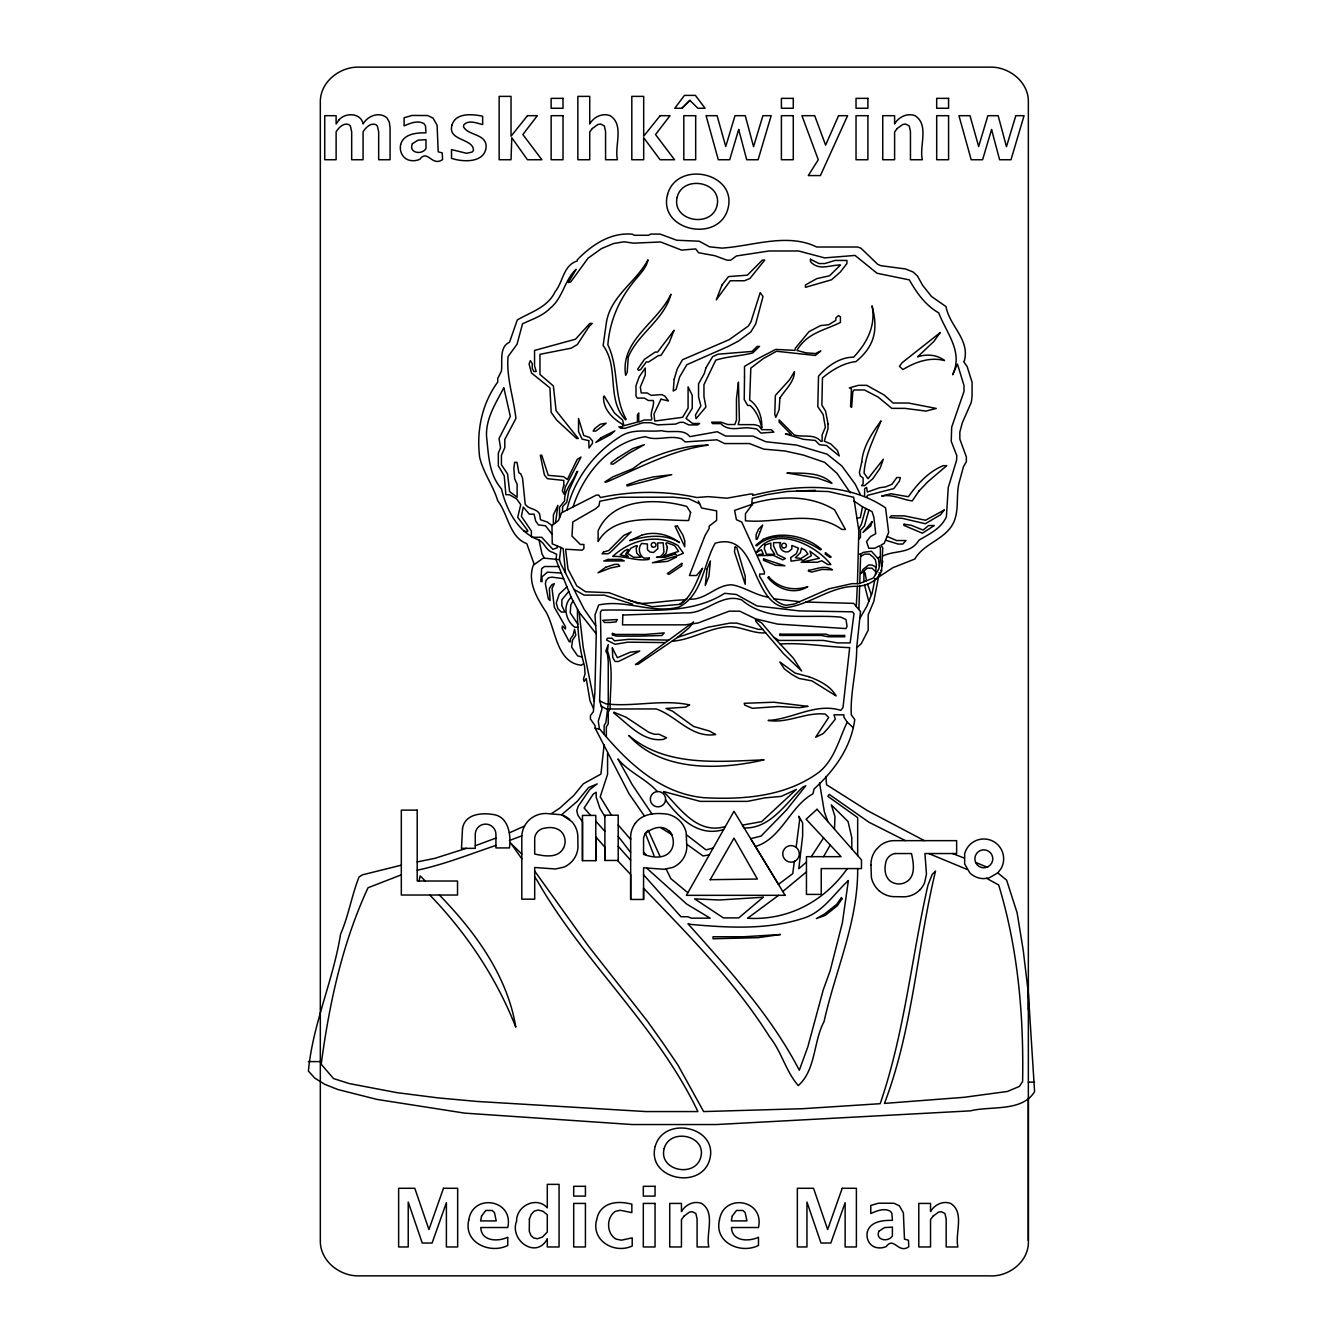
<?xml version="1.0" encoding="UTF-8"?>
<svg xmlns="http://www.w3.org/2000/svg" width="1343" height="1343" viewBox="0 0 1343 1343"><rect width="100%" height="100%" fill="white"/><g stroke="black" fill="none" stroke-linecap="round" stroke-linejoin="round"><path stroke-width="1.5" d="M582.476 860.678L582.476 815.419L595.788 815.419L595.788 860.678L582.476 860.678L582.476 821.748L577.91 815.268L576.735 810.685L578.262 806.22L589.644 789.634L597.199 783.909L588.469 787.602L577.255 801.351L561.592 814.765L571.833 821.58A23.788 23.788 0 0 1 577.792 835.329L577.96 847.131A22.73 22.73 0 0 1 570.993 862.407A23.402 23.402 0 0 1 563.775 867.175L555.28 868.988L534.699 867.477L534.699 899.172L521.806 899.172L521.806 838.133C521.403 830.562 524.979 823.024 531.005 818.424A24.224 24.224 0 0 1 546.282 813.505L561.727 814.798A24.594 24.594 0 0 1 569.667 819.431M595.788 860.678L595.788 836.84L604.887 847.164L604.887 860.46L618.2 860.46L618.2 815.201L604.887 815.201L604.887 860.46M857.673 868.585L857.673 870.868C857.505 923.43 835.161 971.258 824.048 1021.62C813.338 1041.362 816.007 1069.985 798.279 1085.58C785.739 1071.227 781.592 1051.703 769.589 1036.813C734.739 981.431 688.623 935.131 643.566 888.193L643.566 899.457L630.673 899.474L630.673 874.511L617.427 860.46M997.782 872.883L1001.005 868.72A19.843 19.843 0 0 0 991.419 840.483A19.843 19.843 0 0 0 964.66 853.678L964.66 863.935L969.797 872.832A19.843 19.843 0 0 0 983.815 878.641L988.952 877.969L997.782 872.883L1006.646 880.202L1017.121 912.837L1023.215 950.189L1028.352 993.216L1028.352 1240.445C1029.561 1261.211 1008.811 1277.294 989.069 1275.85L359.622 1275.85C340.031 1276.673 319.835 1260.976 320.322 1240.445L320.322 102.555C319.768 82.007 340.014 66.26 359.622 67.15L989.069 67.15C1008.711 66.126 1029.074 81.957 1028.352 102.555L1028.352 1009.936M870.952 865.127L871.406 877.617A24.661 24.661 0 0 0 876.895 888.512L879.044 890.694M859.738 583.399L860.662 554.122L863.28 552.376L871.422 551.251L878.49 559.041L879.38 566.074M858.882 609.604L859.654 585.968M565.521 573.075L563.17 548.464L552.225 543.831L551.973 525.549L558.503 520.463L561.575 512.774L596.393 495.08L598.76 495.08L600.422 497.565C631.915 490.816 665.188 490.581 696.664 497.514L708.114 496.641L726.932 498.186L750.2 494.056L752.903 494.056L752.684 495.449C795.879 484.353 847.483 481.751 885.574 507.906L888.646 532.483L884.164 543.411L881.025 545.023L882.787 548.095L881.596 570.96C877.466 580.847 867.393 585.8 857.153 586.337C831.502 585.514 810.786 604.568 786.058 607.64C749.864 602.587 758.258 530.653 715.181 543.227C703.279 564.094 702.993 594.546 679.205 607.002C652.127 614.221 625.536 598.978 598.676 605.021L594.983 614.976L596.275 633.862L594.865 693.005L593.371 711.756L590.433 715.466L590.433 719.009L595.117 725.724L595.117 728.091L629.061 793.831L644.455 816.024M856.28 606.482L857.304 586.32M857.438 583.651L858.832 530.686L853.695 497.279L828.329 491.521L796.987 490.665M878.926 574.871L873.789 601.429L868.182 614.825L868.182 630.203L861.165 643.834L856.7 647.729C856.834 670.157 850.153 692.249 851.277 714.812L854.769 719.596C851.042 747.547 834.322 770.58 814.059 788.979L812.918 793.847C790.322 806.018 781.273 839.006 755.404 846.493L750.653 838.67L761.078 836.068L786.662 809.779L805.75 785.756L802.526 787.267C785.89 803.55 770.026 828.883 744.123 827.943L742.41 825.122L761.682 821.614L796.349 789.415L781.324 796.365L764.872 797.876L747.497 801.368L700.173 801.368L663.492 791.514C680.297 808.855 697.37 834.708 725.321 826.549M577.49 609.202C577.238 628.138 579.152 647.964 584.524 665.96L585.061 673.766L583.483 679.155L584.087 681.438L586.219 678.601L589.997 700.744L593.371 708.298M604.115 744.71L600.909 774.105L583.315 783.808L573.763 795.492L559.695 808.167L551.788 813.388M557.496 545.829L557.311 547.726L552.896 549.354L541.733 537.301L532.264 537.301M856.7 647.729L860.51 611.535L853.678 603.36L805.515 602.033M875.485 574.502L876.358 564.446L875.367 559.813L873.135 557.06L869.425 554.122L864.707 554.122L860.611 556.522M595.721 625.737L584.188 609.252L560.854 564.043L559.41 559.695L560.971 547.34M794.317 861.417L792.739 873.655L778.47 884.382L755.421 846.476M796.114 847.416L799.673 819.683L798.8 816.242L802.644 822.806L802.644 835.816L798.8 868.736L806.455 862.072M751.677 505.304L752.231 498.387L767.138 494.593L787.015 491.504L815.369 490.313M875.082 578.548L872.144 593.102L866.823 606.281L859.755 618.586M853.695 500.821L862.508 506.815L860.326 517.676L856.7 518.297M1028.352 993.216L1034.597 1091.641C1022.107 1112.205 990.781 1105.709 970.351 1110.862L716.323 1124.544L632.318 1124.544L464.678 1113.129L376.997 1099.413L338 1089.559L324.788 1084.338L314.749 1078.093L308.403 1071.059C312.6 1024.659 333.198 980.474 340.534 934.292C348.643 915.573 351.547 895.966 359.001 877.097L362.291 874.881L401.322 865.161M881.528 566.645L882.787 561.105M834.473 829.151L834.977 816.527L831.3 804.877L848.071 821.563L851.798 837.713L851.798 848.894M865.782 508.443L861.467 524.089L858.58 529.26M868.904 510.021L864.456 526.003L860.427 530.334L860.427 537.435L858.832 539.181M566.847 510.105C573.78 480.173 593.488 453.531 619.375 437.13C632.503 427.863 647.444 432.379 661.78 430.667C670.543 433.52 683.436 428.098 689.815 436.643L717.263 431.724L725.656 436.072L752.886 436.072L765.879 441.763L796.449 445.07L827.053 454.152L841.86 465.954L855.155 484.084L860.41 494.677M573.025 506.966C583.55 473.978 609.688 441.981 645.479 436.676C656.845 441.545 669.67 434.729 681.589 438.859L685.182 441.931L716.961 439.816L724.582 443.559L749.428 443.559L763.764 449.133L784.916 450.979L803.383 455.076L824.652 462.361L837.025 473.374L850.304 492.78M866.957 496.725L867.528 495.349L893.85 488.567L899.491 480.962L900.364 477.52L896.822 477.52L892.021 484.269L885.507 486.938L879.648 487.71L867.377 492.058L866.588 487.391L864.607 488.684L864.607 495.785M780.098 644.002C803.584 642.458 826.449 647.007 849.683 647.628L843.001 707.593L840.752 710.346C815.889 702.473 792.739 719.109 768.146 720.436C787.586 723.709 805.682 711.908 825.324 714.09L828.665 717.447L815.654 737.223L823.125 733.631L827.959 728.426L835.296 719.143L833.969 714.829L843.908 714.829L843.908 717.196L847.198 722.114C838.955 739.389 834.607 759.416 819.129 772.107C786.091 796.567 743.502 799.891 703.766 797.675C659.967 793.562 626.879 762.018 600.069 729.45L595.117 728.091M644.741 834.389L643.566 837.948L643.566 854.316C687.616 870.533 678.081 808.52 645.379 833.348L654.091 855.81M830.226 845.049L823.544 856.666M823.578 837.914L811.323 856.666M778.554 895.345L747.581 918.243C788.022 920.677 824.266 901.422 847.299 868.585M782.835 891.5L806.455 871.859M573.025 600.791L570.809 604.971L570.238 612.794L577.826 624.193M687.851 892.742L670.829 878.658L666.195 869.106M645.379 833.348L645.395 833.315A11.432 11.432 0 0 1 648.014 830.595M644.741 834.389L645.395 833.315M628.625 600.002L652.194 606.751L680.397 604.316C692.266 595.99 696.681 580.898 702.607 568.257L696.547 575.509L689.446 575.509L704.991 535.656L709.138 528.487L709.138 526.137L716.642 520.345L716.642 510.877L701.6 508.007L698.343 501.04M523.804 531.24L527.681 531.425L527.681 530.502L517.71 517.307L520.748 504.666L516.619 498.891L509.467 494.711L505.875 494.711L504.246 475.875L498.32 465.803L498.32 453.212L500.553 447.739L499.008 438.523L510.357 416.464L503.81 387.707C495.97 403.101 485.629 418.261 486.552 436.525C488.617 454.74 488.667 474.096 501.476 488.902C506.244 509.467 517.945 532.6 539.047 540.054C544.822 542.807 545.929 550.848 552.812 552.409L556.623 554.357L556.052 559.947L571.144 597.232C562.281 605.626 565.588 620.584 574.854 627.248L578.027 627.248M635.306 823.326C642.592 813.153 656.358 812.599 667.622 814.227A24.661 24.661 0 0 1 678.534 819.717L680.7 821.882A23.838 23.838 0 0 1 686.189 832.61L686.81 847.416A22.73 22.73 0 0 1 679.86 862.71A23.402 23.402 0 0 1 672.642 867.46L664.147 869.29L643.566 867.763L643.566 899.474M681.959 108.263L689.866 100.356L697.89 108.263L705.058 108.263L695.405 95.387L684.443 95.387L674.774 108.263L681.959 108.263L689.983 100.356M568.794 591.407L561.878 599.733L561.878 605.643L564.866 612.055L561.324 612.055L557.949 608.732L556.237 603.057L559.208 594.16L566.931 586.807M583.265 663.962L581.267 665.238C556.489 662.569 555.884 629.783 546.282 612.358C537.318 598.709 527.077 582.123 533.339 565.185L543.344 558.05L559.41 559.695M699.653 503.826L688.774 498.757L672.961 497.162L619.878 497.279L599.784 501.241L598.978 505.908L595.335 508.93L572.806 521.94L571.984 536.092L580.344 544.452L583.903 544.452L583.903 548.632L582.09 550.177L565.571 549.22L568.005 569.13L576.785 585.901L585.548 591.759L609.151 592.699L637.959 603.511C653.94 603.393 669.569 600.187 685.551 599.817L687.062 598.542L679.642 604.367M677.51 637.438L689.328 627.584L693.592 621.927L635.407 664.584L638.395 664.063L677.51 637.438L707.711 627.315L729.803 623.118L736.904 623.118L758.476 629.363L762.706 629.363M521.839 835.816L509.417 840.517M751.291 504.582L734.604 510.374L736.417 519.674L741.789 522.142L764.335 571.665L764.335 574.032L759.634 574.032L759.634 576.399C766.803 587.176 771.621 602.789 786.159 605.324L794.334 604.031L828.916 588.805L851.999 583.651L859.1 583.651L873.403 578.01L878.859 568.861L880.387 560.719L880.387 547.692L879.43 545.829L874.679 548.263L868.77 548.263L866.537 541.514L870.566 536.579L875.72 533.675L873.857 517.223L872.027 511.599L862.508 506.815M524.542 826.046L509.299 832.861M858.832 554.122L860.662 554.122M495.92 838.082L475.271 845.737M877.684 557.916L880.387 556.892M882.787 555.985C895.546 549.858 910.319 554.39 918.998 540.138C929.339 534.094 941.258 528.353 946.395 516.786L948.259 487.459L956.552 460.414L956.804 455.68L951.247 441.343L951.683 427.158L964.005 391.468L964.005 385.542L957.475 364.071L952.623 374.781C963.519 351.564 946.462 333.282 938.723 312.869C925.562 305.331 916.749 293.043 909.362 279.898L877.063 273.267L855.038 255.422L824.619 257.89L798.497 250.973L769.153 250.973L736.434 255.959L730.726 260.189L727.033 260.189L714.812 255.707L698.545 252.719L695.708 248.925L681.556 250.1L660.622 241.975L633.443 243.167L624.075 241.79L613.566 243.536L601.546 248.556L588.083 258.158L570.641 282.047L568.324 282.517L576.13 269.305C564.48 279.965 563.002 297.861 550.194 308.219C542.639 316.008 532.08 319.248 522.545 323.797L517.038 344.228L508.057 356.583C506.21 377.702 513.765 397.931 515.897 418.529L504.8 439.43L504.8 447.706L501.426 455.277L501.426 464.745L507.57 473.945L509.601 491.588L517.122 497.246L517.122 484.235L514.671 478.847L513.832 468.203L514.671 462.345L517.038 462.345L518.851 472.702L520.866 473.945L522.595 478.343L525.197 504.213C528.706 509.568 536.445 508.242 539.584 513.899L540.507 519.741L547.239 522.007L551.973 525.549M495.92 845.418C469.714 854.249 444.281 864.472 417.203 870.23M401.322 874.83L368.032 887.757C342.347 943.021 329.169 1004.06 321.212 1064.26L333.551 1078.58L349.331 1083.583L396.991 1092.665L438.07 1097.886L476.95 1101.445L645.849 1111.568L697.907 1111.568C656.979 1025.783 583.433 962.108 536.747 879.816L534.699 876.929M466.29 848.34L434.947 858.311L417.203 861.921M713.15 848.071L705.982 849.867L686.525 834.826M709.322 854.819L703.061 855.944L686.777 844.277M690.201 599.146C706.015 599.985 716.608 584.356 732.17 584.843C744.811 587.176 755.219 595.1 767.978 597.115M723.625 829.571C698.31 837.176 679.726 818.525 665.54 800.075M561.256 573.008L547.39 572.185L542.035 576.835L542.035 581.569L540.86 581.569L541.649 568.609L544.519 566.528L558.722 566.528M563.657 578.715L551.99 577.137L548.498 577.775L546.097 580.377L545.376 583.852L548.347 598.877L550.059 600.506L549.354 588.368L552.107 584.541L554.323 583.701L552.04 588.402L554.323 607.187L565.437 626.661L565.437 629.011L562.381 626.006L562.096 628.356L569.298 641.836L570.389 641.836L570.389 638.999L573.092 635.121L574.552 629.38L575.811 635.121L572.554 640.057L571.614 647.091L577.624 655.871L582.224 656.996M765.644 632.805C751.409 633.997 738.717 624.579 724.397 627.114C706.418 629.548 690 640.007 672.104 641.249M895.11 853.544L911.477 853.544C913.643 863.196 916.161 876.895 905.417 882.418A14.236 14.236 0 0 1 894.354 883.207C886.044 880.689 883.879 871.506 885.507 863.885A11.466 11.466 0 0 1 895.11 853.493M308.403 1061.591L320.322 1061.591M1028.318 1082.122L1034.597 1082.173M799.689 601.681L773.736 598.81M885.692 540.205L898.081 544.049L902.815 544.049L906.005 540.541L896.62 540.541L887.354 536.545M668.596 640.107L628.625 639.335L614.506 640.796L612.055 638.227L607.338 638.227L606.633 640.107L615.06 644.287L627.903 642.172L664.852 642.592M964.089 858.026L952.573 853.544M975.69 862.424L986.954 867.142M967.229 869.492L928.752 853.544M632.687 604.249L604.232 595.134L584.071 595.134L573.881 589.275M986.551 878.288L998.688 884.987C1017.994 948.46 1023.802 1015.325 1022.611 1081.468L1019.371 1086.42L1007.384 1091.473L963.989 1097.315L884.466 1103.409C912.887 1028.721 917.051 948.074 935.517 871.053L932.176 874.411L927.879 885.44C911.461 958.029 904.494 1033.086 880.169 1103.694L802.745 1108.697L703.631 1111.568L677.896 1064.982L663.241 1043.461L647.477 1021.284L588.301 945.908L534.699 871.087M924.387 840.651L867.544 810.685L826.566 784.765L825.895 776.506M773.853 637.371L793.293 658.07L801.637 670.996L783.657 653.823L755.941 621.49L755.454 619.425L761.649 622.9L773.853 637.371L778.923 640.426L823.561 640.426L837.528 642.911L850.153 642.911L854.014 613.667L852.536 611.82L799.32 610.914L757.016 605.962L736.333 594.479L724.616 593.321C688.388 616.353 642.441 608.832 601.765 610.175L600.405 612.123L601.11 651.137L599.616 700.811L606.012 703.883C633.879 707.157 662.284 698.981 689.664 704.924L685.501 707.173L665.96 708.449L672.507 711.169L693.576 726.462L709.49 731.045L715.685 734.52C691.326 738.398 676.922 716.155 656.173 708.936L606.281 709.003L601.194 706.049M875.015 578.648L875.972 579.169M905.434 840.651L868.938 822.201L829.202 794.368L827.825 796.298L857.673 817.635L857.673 855.575M876.324 567.401L872.161 565.017L868.602 565.017L863.079 569.365L860.997 573.612L867.225 568.156L871.96 568.156L875.804 571.765M661.109 828.01L671.987 834.691M880.689 570.339L881.596 570.96M879.027 572.773L879.934 573.394L878.809 576.953L892.86 567.703L914.784 559.057C923.094 544.704 941.141 540.507 950.844 527.245C960.195 514.117 955.612 498.085 958.919 483.362L963.451 466.793L966.372 461.639L966.372 456.922L959.842 439.144L959.842 432.043L962.276 422.894L971.291 402.312L972.08 396.437L972.08 382.235L967.111 366.505L963.686 361.67L964.392 360.73C969.999 339.343 949.501 326.097 946.026 306.607L931.522 296.501L922.675 285.387L917.504 276.07L913.19 272.041L905.501 268.969L880.958 265.696L877.701 264.302L860.897 248.153L857.539 247.011L816.695 247.011C787.065 232.507 752.701 246.155 721.946 248.102L709.608 246.843L699.183 241.22L676.754 240.246L660.101 234.085L650.65 234.085L648.602 235.277L634.4 235.277L632.284 234.202C610.729 232.138 591.709 244.946 577.356 259.736L577.356 260.911C563.137 265.36 563.321 281.594 555.179 291.632C547.558 307.53 530.989 311.895 517.29 319.97L509.534 342.196C498.874 346.914 502.651 361.922 501.409 371.104L497.716 378.525L497.716 382.067C481.835 403.857 476.362 430.75 479.669 457.359C483.312 473.021 493.284 485.713 497.733 500.805C508.107 513.933 509.45 537.418 526.775 543.613L534.229 564.413M646.789 868.233L686.827 904.158L710.178 918.159L691.242 918.159L687.985 916.732L680.918 916.732L643.566 874.78M847.198 722.114L853.376 727.755M551.973 534.094L545.493 525.751L538.442 524.945L535.706 521.067L534.078 514.168L529.343 514.168L523.25 507.05L521.403 516.333L531.375 531.005L531.375 536.931M643.566 852.167L646.285 854.836M521.806 854.047L510.709 843.152L521.806 858.765M425.328 881.025L420.174 875.888L419.033 881.025M439.379 895.026C474.918 931.555 507.352 975.673 515.796 1027.16C496.49 977.922 466.525 933.016 429.827 895.026M657.348 791.598C645.983 778.739 629.078 772.51 617.948 759.013L632.335 784.866L651.943 813.925M630.673 839.459L618.2 824.988M590.685 815.419L584.121 808.05L593.186 794.183L596.158 792.236L596.158 796.97L599.885 808.201L604.887 816.611M595.788 821.127L604.887 831.367M618.2 846.308L630.673 860.309M668.999 830.931L671.534 833.785M596.275 633.862L579.118 612.24L571.144 597.232M594.076 701.063L583.231 647.494L579.118 612.24M618.2 836.37L630.673 852.469M611.451 815.201L600.22 796.785L607.573 774.29L607.573 753.003M544.335 558.05L541.984 553.954L539.047 540.054M648.266 830.427L659.933 856.213M871.372 595.016L867.477 583.936M866.47 580.747L865.043 572.823L863.834 571.698L863.935 581.737M868.787 601.429L864.539 585.145M599.616 700.811L602.017 708.735L598.29 721.191L599.414 729.031M819.532 782.768L824.384 811.927L827.876 821.647M562.415 512.354L562.65 506.512L566.78 502.265L568.878 490.631L577.725 471.326L576.667 471.863C573.327 482.003 563.892 489.775 564.631 500.889L559.527 507.251L559.527 517.894M1028.352 1097.953L1028.352 1240.445M630.673 838.435L630.673 899.474M606.348 736.333L606.348 726.865L608.245 723.86L608.245 712.042L610.158 709.003C609.739 689.849 613.952 669.133 607.506 651.07L608.228 644.623L605.844 651.07L607.456 654.226L608.245 661.293L608.245 703.883L605.894 722.534L604.132 725.623L604.132 733.899M555.515 522.796L557.899 505.354L553.366 515.007L553.366 524.458M870.969 865.127A24.224 24.224 0 0 1 875.888 849.85L880.488 845.284A23.15 23.15 0 0 1 895.613 840.651L956.636 840.651L956.636 853.544L924.941 853.544L926.452 874.125L924.639 882.62A23.402 23.402 0 0 1 919.888 889.855M879.061 890.678A23.788 23.788 0 0 0 892.793 896.637L904.594 896.805A22.73 22.73 0 0 0 919.888 889.838M630.656 838.435A23.15 23.15 0 0 1 635.306 823.326M828.043 423.952L828.01 428.686L824.3 441.159L830.813 443.962L837.495 450.526L839.274 455.965L826.465 445.473L819.398 444.684L815.285 440.437L803.5 439.329L785.386 433.94L791.279 434.494L779.158 422.172L779.158 419.889L794.149 434.914C803.03 437.751 814.076 433.269 820.926 441.343L822.101 441.343L822.101 434.914L825.357 427.292L823.141 414.467L817.803 406.644L818.508 376.225C827.137 366.203 839.963 357.07 853.611 357.171C866.856 343.237 876.089 325.627 872.027 305.835C877.969 328.347 875.754 345.403 855.894 361.62C843.522 362.912 831.888 370.03 822.47 377.903L821.866 405.116L825.576 411.159L828.043 423.952M622.833 615.044L622.514 624.848L685.249 624.848L698.125 622.984L729.081 611.183L739.724 611.183L755.656 618.871L777.496 624.092L845.838 628.574L847.03 626.543L846.056 619.576L840.869 617.159C808.083 613.919 768.683 623.068 741.705 599.935C721.443 592.515 705.595 614.355 685.501 612.844L622.833 615.044M763.546 558.856L763.495 560.3L775.532 565.252L784.883 565.789L763.546 558.856M744.509 377.03L744.223 399.509L747.715 405.502L750.082 405.502C756.764 411.21 759.836 419.771 761.766 428.014C762.27 417.656 758.677 405.955 749.646 399.979L750.821 368.1L763.042 358.766L776.472 351.262L815.268 355.442L820.808 350.993L815.47 353.545L806.035 352.856L796.886 350.439C807.244 332.695 824.333 330.546 840.416 322.421L840.416 316.83L838.418 315.555L835.833 317.989L835.833 320.356L828.782 324.687L820.539 325.594L809.023 331.654L795.459 348.072L794.871 350.372L775.683 349.415L755.74 359.773L744.509 366.387L744.509 377.03M851.479 388.899L850.555 406.627L851.647 407.332L852.755 392.005L853.997 389.974L864.472 389.974L878.121 397.058L891.802 408.356L904.829 408.356L925.948 411.076L936.272 408.44L908.439 403.034L893.061 403.034L884.282 395.094L866.739 385.323L858.462 385.323L849.347 387.875L851.479 388.899M780.501 542.622C778.185 548.028 783.103 553.282 788.593 551.688L791.866 548.985L791.866 545.443L798.447 548.112L796.433 553.585L790.658 557.698L791.111 561.189L800.948 559.678L803.164 560.518L811.323 555.717L809.997 551.234L819.415 558.302L801.099 562.297L817.585 562.213L821.815 560.77L827.825 564.547L830.83 564.547C815.671 544.284 772.913 524.24 756.394 552.561L761.347 549.707L763.277 554.021L758.577 554.525L758.124 555.616L773.501 555.381L782.801 559.846L785.42 558.47L777.446 554.592L773.585 545.98L773.585 542.622L780.501 542.622M516.568 1221.19C509.131 1240.395 536.596 1259.801 547.289 1238.75L547.289 1246.959L559.074 1246.959L559.074 1184.358L547.289 1184.358L547.289 1207.827C536.478 1195.841 516.384 1205.762 516.568 1221.19M810.517 259.283L810.366 261.482C818.777 271.269 830.075 264.84 840.483 265.007L829.521 275.802L816.813 278.622L805.447 284.951L805.447 287.318L831.502 279.797L840.382 271.974L846.896 263.547L846.896 260.441L835.061 260.441L824.871 263.547L818.961 263.547L810.517 259.283M612.408 633.426L612.29 634.987L616.89 636.129L639.369 636.129L661.83 635.508L664.248 632.906L645.379 634.45L615.799 634.45L612.408 633.426M468.774 1220.065C463.318 1242.493 489.775 1254.396 507.772 1245.481L507.772 1237.239C498.135 1241.889 481.214 1241.486 480.777 1227.519L507.772 1227.519C514.117 1199.299 472.686 1192.853 468.774 1220.065M588.738 440.655L589.023 448.042L592.481 443.257L592.481 440.89L589.359 437.331L583.735 435.501L578.548 418.529L578.548 431.539L582.023 439.06L588.738 440.655M612.341 647.93L612.727 657.315L614.993 661.478L618.535 661.478L639.772 651.036L630.371 652.161L617.344 657.751L612.341 647.93M719.462 1220.065C714.023 1242.493 740.48 1254.396 758.476 1245.481L758.476 1237.239C748.84 1241.889 731.918 1241.486 731.482 1227.519L758.476 1227.519C764.822 1199.299 723.39 1192.853 719.462 1220.065M596.561 1220.099C591.155 1240.848 614.557 1254.228 632.217 1246.002L632.217 1237.877L621.356 1240.177L616.135 1239.136C606.331 1233.764 606.046 1217.094 615.564 1211.285L620.315 1210.278L631.848 1212.628L631.848 1204.134C623.32 1202.086 613.717 1201.263 605.811 1205.829A19.238 19.238 0 0 0 597.736 1215.65L596.561 1220.099M674.186 379.213L673.229 391.014L676.083 389.403L679.659 376.896L686.81 364.708L727.956 346.561L738.449 341.105L750.804 331.956L755.723 323.898L763.009 296.467L760.205 292.656L750.905 321.951L748.42 325.98L729.199 339.661L682.479 359.756L677.208 369.006L674.186 379.213M779.93 634.148L779.813 635.44L821.228 635.44L828.195 636.783L844.764 636.783L844.764 635.44L829.386 635.44L826.079 634.148L779.93 634.148M904.04 524.24L903.94 525.398L922.44 533.205L934.308 525.533L928.601 525.533L923.128 530.065L911.074 525.214L904.04 524.24M677.107 197.438C671.685 221.377 711.706 228.511 717.061 205.496C722.484 181.574 682.462 174.439 677.107 197.438M667.387 547.491L666.162 553.215L662.905 556.438L678.635 551.385L674.606 545.56L666.9 542.69L665.876 543.294L667.387 547.491M452.037 124.916C447.085 141.216 473.794 138.128 473.458 150.517L472.098 152.061L466.609 153.303L451.533 149.61L451.533 158.323C463.016 162.251 484.907 163.174 486.149 146.773C486.351 133.511 468.069 135.828 463.453 126.678L463.906 124.664C468.774 119.628 476.933 123.17 482.657 124.58L482.657 116.237C472.535 114.054 455.781 112.443 452.037 124.916M529.394 1219.075L529.276 1231.229L530.888 1235.409L533.557 1237.91L537.301 1238.75L542.421 1237.071L547.289 1232.051L547.289 1214.794L542.908 1211.235L538.224 1210.043L534.329 1211.084L531.324 1214.206L529.394 1219.075M400.634 144.608C399.274 150.685 402.061 157.45 408.02 159.851A15.847 15.847 0 0 0 419.839 159.297C427.477 148.704 431.942 167.069 442.552 159.599L442.267 152.951L438.204 151.809L437.096 125.218L433.05 118.117L427.645 115.532L412.133 115.448L404.109 117.731L404.109 125.906C410.085 123.254 417.841 119.93 424.019 123.69L425.496 125.839L425.983 132.856C416.716 132.638 403.437 133.78 400.634 144.608M707.022 569.029L705.276 585.514L708.936 576.181L710.397 560.938L707.022 569.029M848.373 880.588L842.397 922.742L830.108 970.888L823.259 989.808L807.814 1046.902L799.303 1070.237C771 1015.543 728.712 969.545 687.985 923.766L691.259 924.454C727.738 927.677 766.165 929.994 801.486 918.83C822.587 913.106 833.281 894.404 848.373 880.588M867.343 1232.018C866 1238.011 868.753 1244.709 874.646 1247.076A15.646 15.646 0 0 0 886.313 1246.522C893.867 1236.047 898.282 1254.194 908.758 1246.824L908.489 1240.244L904.477 1239.136L903.386 1212.847L899.374 1205.829L894.035 1203.278L878.708 1203.177L870.784 1205.443L870.784 1213.535C876.694 1210.916 884.332 1207.609 890.459 1211.336L891.903 1213.468L892.39 1220.384C883.241 1220.183 870.096 1221.307 867.343 1232.018M738.432 382.335L736.468 398.77L736.468 420.074L734.856 424.522L727.772 424.522L721.073 422.172L711.622 422.172L712.545 423.616L720.822 423.616C728.628 431.808 739.086 427.359 748.672 427.846L756.697 428.954L760.944 433.067L773.853 432.11L771.251 429.693L761.783 429.693L758.929 425.916L754.38 424.64L738.163 424.64L739.389 420.074L738.432 382.335M787.183 473.055L817.534 478.007L831.972 483.279C820.489 471.695 802.224 473.324 787.183 473.055M606.465 322.068L603.141 345.504C619.61 367.932 605.928 399.274 625.62 419.872L626.14 419.15C613.147 396.42 619.291 368.301 607.859 344.849C609.705 321.867 618.351 301.117 632.553 283.239C637.975 275.819 646.134 269.171 648.014 259.82C636.146 282.047 610.847 295.896 606.465 322.068M808.536 570.305L808.419 571.195L811.877 572.034L822.151 569.415L832.442 569.785C824.518 564.463 816.46 569.365 808.536 570.305M779.93 397.998L779.108 409.766L775.801 417.371L774.793 414.315L775.347 395.446L789.65 379.716L794.468 371.558C794.368 382 785.185 389.688 779.93 397.998M735.125 547.071L734.436 551.755L745.214 584.289L745.214 576.181L736.736 547.39L735.125 547.071M667.589 194.382C657.667 230.627 718.32 243.587 727.889 208.937C737.811 172.693 677.157 159.716 667.589 194.382M655.233 1146.334C646.285 1179.087 701.063 1190.788 709.708 1159.496C718.673 1126.743 663.878 1115.043 655.233 1146.334M664.181 1148.5C658.154 1170.492 694.969 1178.365 700.761 1157.33C706.787 1135.339 669.989 1127.482 664.181 1148.5M628.272 357.087L627.198 372.38L625.62 375.268C620.113 340.098 657.785 322.589 670.946 294.201C664.349 319.684 637.74 333.819 628.272 357.087M825.475 552.728L825.223 554.139L830.125 557.479L831.183 556.959L825.475 552.728M462.512 828.396L461.488 848.34L475.271 848.34L475.271 833.65A10.358 10.358 0 0 1 480.66 825.357L483.044 824.417A10.358 10.358 0 0 1 495.92 833.65L495.92 847.92L509.417 847.92C511.297 835.312 508.577 816.158 492.881 814.479C481.264 812.599 464.997 814.026 462.512 828.396M481.566 1216.036L480.609 1220.905L496.239 1220.905L494.442 1212.544L492.193 1210.463L485.797 1210.463L481.566 1216.036M732.271 1216.036L731.314 1220.905L746.943 1220.905L745.147 1212.544L742.897 1210.463L736.501 1210.463L732.271 1216.036M665.608 799.74L665.205 801.704A7.655 7.655 0 0 1 652.161 804.172A7.655 7.655 0 0 1 656.542 791.648L658.54 791.531A7.655 7.655 0 0 1 665.608 799.74M412.385 143.735C408.373 152.8 421.618 155.435 425.983 148.62L425.983 139.672L418.126 140.125L412.385 143.735M878.943 1231.145C874.981 1240.093 888.076 1242.711 892.39 1235.963L892.39 1227.133L884.634 1227.569L878.943 1231.145M861.77 462.042L859.369 472.417L860.242 475.858L863.113 477.94L863.113 483.849L861.602 485.679L864.556 485.662L872.732 478.83L880.118 468.119L883.325 459.205L868.014 478.696L864.069 473.021C865.245 454.152 874.259 438.103 881.025 420.863C872.144 432.95 862.911 446.766 861.77 462.042M690.587 512.489L688.657 520.53C660.689 520.664 614.96 512.052 598.155 541.514L598.105 530.854C612.559 497.682 657.113 498.052 686.793 506.479L690.587 512.489M660.991 399.19L653.974 414.047L654.763 421.064L682.68 417.287L688.086 408.121L688.086 386.818L692.249 395.329L692.249 408.339L686.004 418.395L692.552 423.465L699.619 423.465L697.756 424.925L688.808 424.925L683.486 422.34L679.927 422.34L675.529 424.086L657.55 424.875L650.784 422.726L643.028 422.726L625.066 428.299L620.735 428.299L618.871 426.822L622.598 426.822L622.598 424.455C612.794 418.496 603.292 409.9 603.527 396.924L604.132 395.916L614.557 413.124L622.598 420.09L623.975 425.731L637.438 422.088L637.438 414.987L638.714 412.989L638.714 422.088L644.254 419.973L651.355 419.973L651.926 418.949C649.357 412.469 654.528 406.946 653.386 400.499L648.4 400.499L644.321 398.099L637.22 398.099L635.994 396.084L635.994 385.659L639.218 376.762L645.278 367.999L645.278 375.1L640.309 387.12L641.215 392.962L647.125 392.962L651.221 395.346L661.797 394.59L664.97 396.202L668.495 400.936L660.991 399.19M649.341 558.1L649.005 559.41C636.683 561.559 624.982 555.801 612.744 556.422C629.632 540.44 657.046 532.869 677.93 545.493L683.402 553.215L676.855 555.952L675.647 553.92L664.735 557.328L656.458 557.328L660.538 556.438L663.039 553.904L663.946 551.704L663.157 542.807L657.6 542.958L657.835 548.666L653.537 552.46L650.062 552.04L647.427 549.673L647.427 543.999L641.534 543.479C637.841 547.994 638.983 554.726 643.75 558.1L649.341 558.1M614.053 712.31L613.869 713.066C628.339 724.179 643.163 742.31 663.392 739.389L666.564 737.811L659.077 734.268L654.343 734.268L648.77 732.288L626.09 717.229L614.053 712.31M563.791 485.176L562.314 490.9L564.278 494.375L565.084 487.425L580.999 457.056L577.238 459.34L567.35 479.535L563.573 476.681L548.263 475.355L541.716 455.126L540.322 455.311L544.402 474.952L547.323 478.662L563.791 480.441L563.791 485.176M801.469 548.347L800.327 552.796L795.375 557.698L800.948 558.503L807.949 554.055L805.196 550.194L801.469 548.347M705.948 367.814L704.32 373.505L698.545 383.829L698.545 396.84L700.878 405.905L695.439 415.037L696.077 418.697L705.914 406.963L703.95 396.504L703.95 384.669L715.769 360.159C727.805 356.331 740.413 356.096 752.735 352.94L759.534 346.41L757.167 346.41L752.13 351.43L717.985 354.199L712.613 356.684L705.948 367.814M738.684 129.516L729.702 159.733L718.304 159.733L706.065 115.683L717.095 115.683L725.757 146.521L734.99 115.683L745.264 115.683L753.557 146.689L762.908 115.683L771.184 115.683L758.107 159.733L746.708 159.733L738.684 129.516M991.57 129.516L982.589 159.733L971.19 159.733L958.952 115.683L969.999 115.683L978.661 146.521L987.877 115.683L998.151 115.683L1006.461 146.689L1015.812 115.683L1024.071 115.683L1010.994 159.733L999.595 159.733L991.57 129.516M765.225 544.973L764.217 548.38L766.484 554.29L774.777 554.29L770.832 548.38L770.832 543.076L765.225 544.973M872.161 521.604L870.684 526.103L862.995 532.365L872.161 521.604M616.991 619.576L616.219 621.809L610.343 622.464L604.434 622.464L602.806 620.298L616.991 619.576M443.475 1188.286L428.921 1229.55L414.802 1188.286L398.636 1188.286L398.636 1246.959L408.222 1246.959L408.222 1202.069L422.256 1243.03L432.093 1243.03L446.396 1202.673L446.396 1246.959L457.661 1246.959L457.661 1188.286L443.475 1188.286M842.195 1188.286L827.657 1229.55L813.539 1188.286L797.356 1188.286L797.356 1246.959L806.958 1246.959L806.958 1202.069L820.993 1243.03L830.83 1243.03L845.133 1202.673L845.133 1246.959L856.398 1246.959L856.398 1188.286L842.195 1188.286M588.889 326.769L577.356 344.513L571.262 348.156L539.953 354.317L539.953 374.445L553.4 385.978L556.069 410.656L578.262 438.506L576.634 438.506L556.657 420.074L551.167 412.368L549.908 387.825L531.509 373.018L529.058 363.936L530.317 360.612L532.248 363.6L532.248 368.335L533.842 371.507L536.21 371.507L534.548 365.833L534.548 350.439L575.543 339.191L589.846 323.411L592.213 323.411L588.889 326.769M721.963 285.001L716.289 299.858L730.256 280.754L744.458 280.754L749.914 278.488L764.771 260.055L762.404 260.055L747.396 275.164L728.51 276.591L721.963 285.001M674.018 330.412L669.25 342.532L660.941 355.475L658.574 355.475L648.669 361.938L646.302 361.938L640.678 369.56L638.462 370.383L637.724 369.056L644.472 359.336L655.216 352.067L657.583 352.067L674.018 330.412M760.256 531.459L757.217 539.164L756.126 539.382L756.126 534.648L758.51 529.226L762.69 525.046L760.256 531.459M838.569 115.683L825.609 145.128L814.697 115.683L801.939 115.683L818.273 159.733L808.285 175.58L820.405 175.58L847.601 115.683L838.569 115.683M785.151 895.311L686.391 895.345L733.983 811.273L785.135 895.345M710.195 879.682L757.385 879.044L734 838.133L710.178 879.715M637.287 546.232L636.146 548.313L636.683 553.031L640.779 557.295L633.577 557.295L627.601 553.467L630.656 548.397L635.927 545.711L637.287 546.232M628.171 550.126L625.653 554.155L628.272 556.539L620.164 554.877L624.495 550.831L627.701 549.304L628.171 550.126M594.764 428.568L593.102 431.069L595.839 431.069L606.197 423.196L600.371 424.237L594.764 428.568M841.943 898.887L837.344 905.753L825.307 915.355L816.41 918.562L824.669 913.928L836.689 904.343L841.44 897.56L841.943 898.887M918.881 491.135L912.233 500.922C902.143 499.646 892.44 493.888 881.663 496.071L890.913 493.754L908.388 496.742C917.319 483.95 928.533 471.729 943.189 465.668L946.748 465.668L927.879 481.717L918.881 491.135M563.556 847.953C558.05 858.697 544.351 856.163 534.699 854.014L534.699 837.646A11.466 11.466 0 0 1 545.04 828.094C552.644 826.331 561.861 828.614 564.362 836.89A14.236 14.236 0 0 1 563.556 847.953M339.007 119.913L336.119 123.976L336.119 115.683L324.721 115.683L324.721 159.733L336.119 159.733L336.119 131.765C338.789 127.703 343.304 122.633 348.727 124.513L350.372 125.99L351.681 131.883L351.681 159.733L363.08 159.733L363.08 131.765C365.766 127.686 370.315 122.683 375.755 124.546L377.383 126.024L378.676 131.883L378.676 159.733L390.074 159.733L390.074 127.988L389.319 122.163L387.053 117.999C379.448 111.251 367.613 115.817 363.08 123.976C361.217 112.778 345.302 112.208 339.007 119.913M940.083 332.711L933.922 341.391L917.622 356.852C926.502 353.847 937.045 354.569 944.565 360.579C929.994 356.684 915.355 362.022 902.949 369.543L899.441 366.354L902.076 362.728L940.083 332.711M753.205 503.239L745.449 513.697L745.449 520.782C777.396 523.804 813.069 508.879 841.893 529.444L845.435 529.444L834.54 509.786C810.333 494.979 779.746 495.668 753.205 503.239M592.364 128.508L589.728 132L589.728 159.733L577.859 159.733L577.859 96.377L589.728 96.377L589.728 123.976C593.69 116.992 602.184 112.778 610.007 115.616C624.646 124.681 614.221 146.102 617.444 159.733L605.575 159.733L605.575 131.53L604.333 125.906L600.606 124.026L597.803 124.53L592.364 128.508M897.242 128.508L894.606 132L894.606 159.733L882.737 159.733L882.737 115.683L894.606 115.683L894.606 123.976C898.568 116.992 907.062 112.778 914.885 115.616C929.524 124.681 919.099 146.102 922.339 159.733L910.453 159.733L910.453 131.53L909.211 125.906L905.484 124.026L902.681 124.53L897.242 128.508M684.057 1216.103L681.455 1219.562L681.455 1246.959L669.721 1246.959L669.721 1203.429L681.455 1203.429L681.455 1211.621C685.35 1204.721 693.743 1200.558 701.482 1203.362C715.953 1212.326 705.646 1233.495 708.835 1246.959L697.101 1246.959L697.101 1219.075L695.875 1213.518L692.182 1211.671L689.429 1212.158L684.057 1216.103M933.133 1216.103L930.531 1219.562L930.531 1246.959L918.797 1246.959L918.797 1203.429L930.531 1203.429L930.531 1211.621C934.426 1204.721 942.836 1200.558 950.559 1203.362C965.029 1212.326 954.722 1233.495 957.912 1246.959L946.177 1246.959L946.177 1219.075L944.952 1213.518L941.275 1211.671L938.505 1212.158L933.133 1216.103M527.48 115.683L511.028 136.214L511.028 96.377L499.143 96.377L499.143 159.733L511.028 159.733L511.784 137.708L527.43 159.733L541.867 159.733L522.863 134.535L537.334 115.683L527.48 115.683M660.135 115.683L643.683 136.214L643.683 96.377L631.814 96.377L631.814 159.733L643.683 159.733L643.683 137.708L660.101 159.733L674.539 159.733L655.518 134.535L670.006 115.683L660.135 115.683M944.196 510.055L940.57 514.738L925.31 523.736L902.378 518.364L889.62 517.575L891.232 515.846L904.242 515.846L925.562 520.245L944.196 510.055M603.578 551.939L602.084 553.769L608.01 553.769L610.075 552.628L631.143 531.929L623.672 535.504L608.681 550.58L603.578 551.939M817.014 809.275L806.119 819.213L841.071 856.666L806.455 856.666L806.455 894.404L821.228 894.404L821.228 868.585L861.467 868.585L861.467 859.906L817.014 809.275M601.127 437.7L595.839 442.435L610.377 434.763L614.825 430.885L601.127 437.7M763.227 897.242L738.751 917.89L723.373 917.89L694.65 898.87L719.445 899.978L763.227 897.242M763.126 539.416L755.74 545.325L756.848 545.862C774.575 529.562 802.862 538.023 820.338 549.858L821.379 549.304C806.824 536.377 781.122 530.619 763.126 539.416M617.646 457.913L611.015 462.865L611.015 464.057L613.382 464.057L628.944 453.279L644.439 444.634L632.738 448.596L617.646 457.913M641.316 462.445L632.738 468.741L612.861 476.866L604.87 481.936L606.583 482.053C639.755 467.717 671.584 450.023 708.197 445.137C685.148 445.255 662.015 452.524 641.316 462.445M605.676 567.317L597.971 572.823L610.494 568.005L619.778 566.125L618.2 564.362L614.641 564.362L605.676 567.317M681.808 563.422L667.27 573.595L669.066 574.384L681.808 565.789L681.808 563.422M768.834 576.953L767.793 577.49C777.312 589.191 794.217 595.234 807.814 586.639C793.763 591.155 778.99 588.385 768.834 576.953M676.15 557.211L667.639 561.357L652.379 562.784L675.277 556.405L676.15 557.211M641.585 535.236L629.749 540.625C645.949 536.025 664.147 533.053 679.541 542.589C668.814 534.447 654.612 530.955 641.585 535.236M795.19 861.064L793.193 861.887A8.276 8.276 0 0 1 782.835 852.805A8.276 8.276 0 0 1 795.19 846.711L796.903 848.021A8.276 8.276 0 0 1 795.19 861.064M988.314 866.571L986.148 867.477A8.981 8.981 0 0 1 976.042 863.297L975.152 861.132A8.981 8.981 0 0 1 980.759 850.371A8.981 8.981 0 0 1 991.957 855.021A8.981 8.981 0 0 1 988.314 866.571M608.077 559.41L603.779 561.005L624.294 560.938L621.087 559.41L608.077 559.41M639.016 480.458L626.778 484.89L627.114 485.998L671.752 474.667L652.782 477.017L639.016 480.458M763.831 759.886C719.831 770.127 661.411 771.973 628.793 735.494C666.413 767.273 718.119 761.464 763.831 759.886M807.798 706.368L799.622 707.677L778.386 706.502L752.433 708.298L744.777 705.109L744.207 703.312L773.736 702.221L807.798 706.368M780.401 934.51L758.14 937.666L713.032 938.774L713.032 936.759L743.787 936.759L780.401 934.51M563.019 98.358L551.134 98.358L551.134 108.263L563.019 108.263L563.019 98.358M793.277 98.358L781.408 98.358L781.408 108.263L793.277 108.263L793.277 98.358M867.897 98.358L856.028 98.358L856.028 108.263L867.897 108.263L867.897 98.358M948.578 98.358L936.692 98.358L936.692 108.263L948.578 108.263L948.578 98.358M563.019 115.683L551.134 115.683L551.134 159.733L563.019 159.733L563.019 115.683M695.674 115.683L683.805 115.683L683.805 159.733L695.674 159.733L695.674 115.683M793.277 115.683L781.408 115.683L781.408 159.733L793.277 159.733L793.277 115.683M867.897 115.683L856.028 115.683L856.028 159.733L867.897 159.733L867.897 115.683M948.578 115.683L936.692 115.683L936.692 159.733L948.578 159.733L948.578 115.683M677.426 526.103L675.059 526.103L684.762 546.752L684.762 540.843L682.949 535.202L677.426 526.103M417.203 810.131L401.322 810.131L401.322 895.026L457.527 895.026L457.527 881.025L417.203 881.025L417.203 810.131M585.43 1186.305L573.696 1186.305L573.696 1196.093L585.43 1196.093L585.43 1186.305M655.048 1186.305L643.314 1186.305L643.314 1196.093L655.048 1196.093L655.048 1186.305M585.43 1203.429L573.696 1203.429L573.696 1246.959L585.43 1246.959L585.43 1203.429M655.048 1203.429L643.314 1203.429L643.314 1246.959L655.048 1246.959L655.048 1203.429M808.721 676.687L795.073 673.078L779.813 661.965L784.295 668.848L791.9 674.488L799.152 678.484L811.944 680.884L836.034 695.892C830.679 686.122 818.961 680.33 808.721 676.687M782.835 547.659A2.367 2.367 0 0 0 786.394 545.611A2.367 2.367 0 0 0 782.835 543.546A2.367 2.367 0 0 0 782.835 547.659M651.926 546.584A2.367 2.367 0 0 0 655.888 545.51A2.367 2.367 0 0 0 653 542.622A2.367 2.367 0 0 0 651.926 546.584"/></g></svg>
